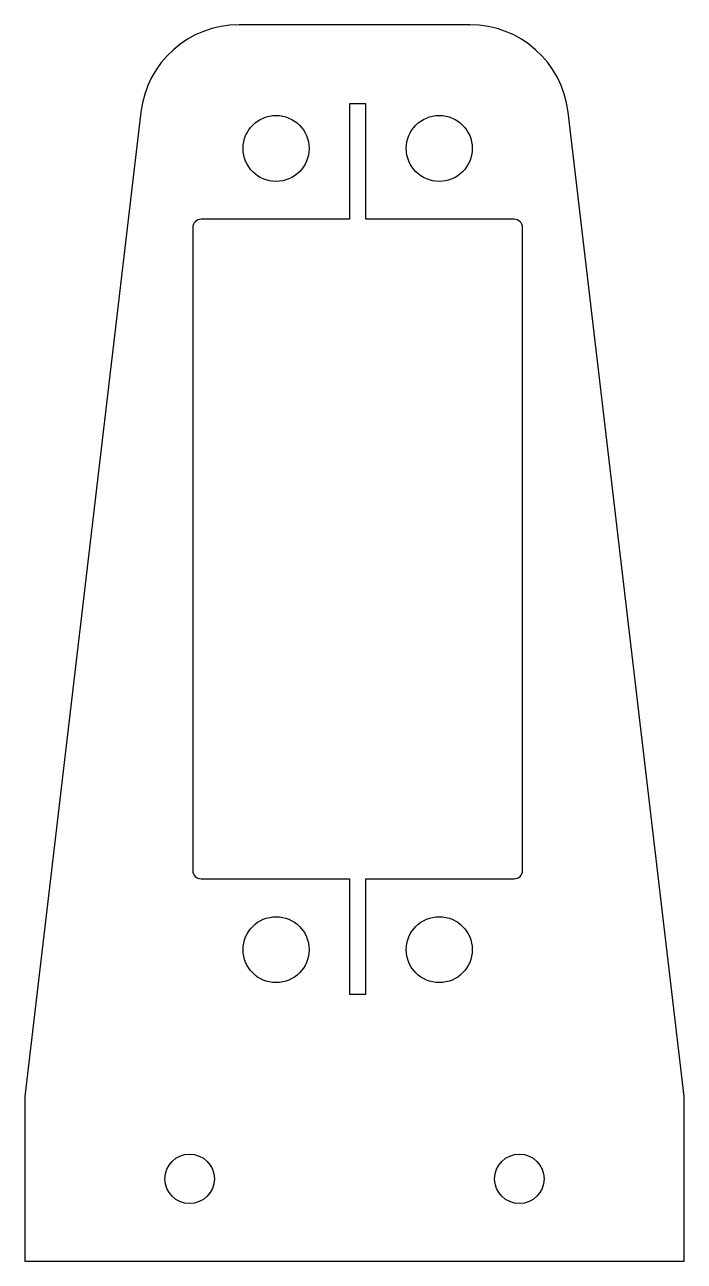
# Model space of a CAD drawing. Header units: millimetres. Extents: x -20 to 20, y 0 to 75.
import ezdxf

# ---------------------------------------------------------------- set-up
doc = ezdxf.new("R2010")
doc.units = ezdxf.units.MM

msp = doc.modelspace()

# ---------------------------------------------------------------- linework, layer by layer
at = {"color": 7, "linetype": 'Continuous', "lineweight": 25}
for p, q in [((7, 75), (-7, 75)), ((0.692, 70.2), (-0.308, 70.2)), ((-0.308, 70.2), (-0.308, 63.2)), ((0.692, 63.2), (0.692, 70.2)), ((-12.959, 69.703), (-20, 10)), ((20, 10), (12.959, 69.703)), ((-0.308, 63.2), (-9.308, 63.2)), ((9.692, 63.2), (0.692, 63.2)), ((-9.808, 62.7), (-9.808, 23.7)), ((10.192, 23.7), (10.192, 62.7)), ((-9.308, 23.2), (-0.308, 23.2)), ((-0.308, 23.2), (-0.308, 16.2)), ((0.692, 16.2), (0.692, 23.2)), ((0.692, 23.2), (9.692, 23.2)), ((-0.308, 16.2), (0.692, 16.2)), ((-20, 10), (-20, 0)), ((20, 0), (20, 10)), ((-20, 0), (20, 0))]:
    msp.add_line(p, q, dxfattribs=at)
for centre, radius in [((-4.758, 67.5), 2), ((5.142, 67.5), 2), ((-4.758, 18.9), 2), ((5.142, 18.9), 2), ((-10, 5), 1.5), ((10, 5), 1.5)]:
    msp.add_circle(centre, radius, dxfattribs=at)
for centre, radius, start, end in [((-7, 69), 6, 90, 173.27365), ((7, 69), 6, 6.72635, 90), ((-9.308, 62.7), 0.5, 90, 180), ((9.692, 62.7), 0.5, 0, 90), ((-9.308, 23.7), 0.5, 180, 270), ((9.692, 23.7), 0.5, 270, 0)]:
    msp.add_arc(centre, radius, start, end, dxfattribs=at)

doc.saveas('drawing.dxf')
